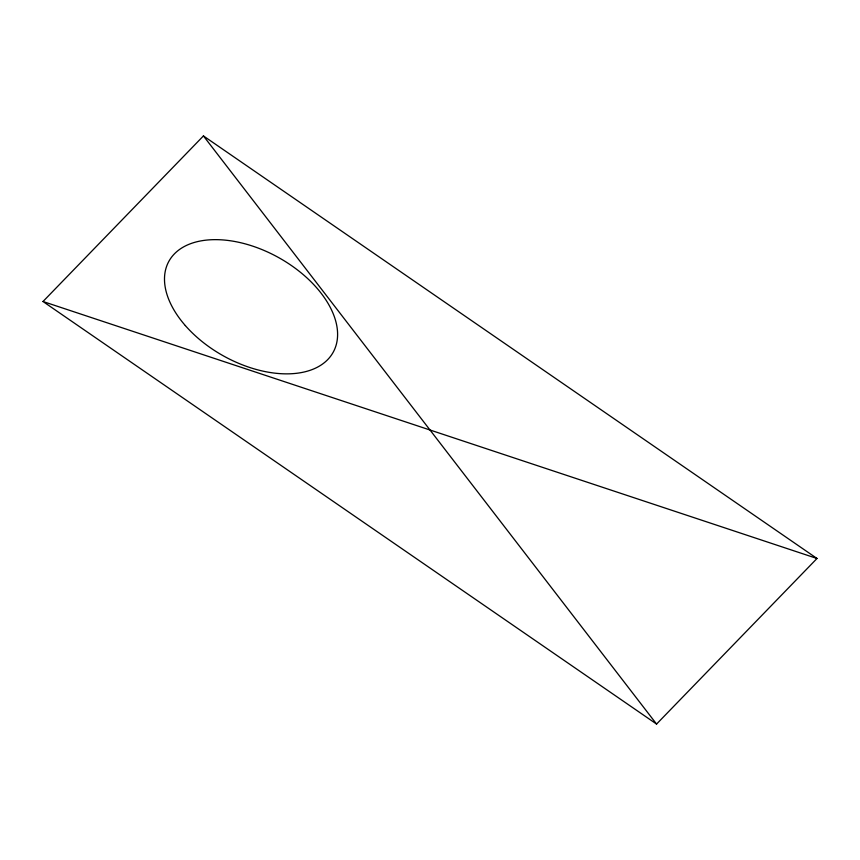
<?xml version="1.0" encoding="UTF-8"?>
<svg xmlns="http://www.w3.org/2000/svg" width="860" height="860" viewBox="0 0 860 860"><rect width="100%" height="100%" fill="white"/><g stroke="black" fill="none" stroke-linecap="round" stroke-linejoin="round"><path stroke-width="1.29" d="M43 301.516L203.433 135.934L817 558.484L656.567 724.066L43 301.516L817 558.484M203.433 135.934L656.567 724.066M185.308 325.553A93.891 56.373 29 0 0 332.669 353.148A93.891 56.373 29 0 0 235.167 241.563A93.891 56.373 29 0 0 185.308 325.553"/></g></svg>
